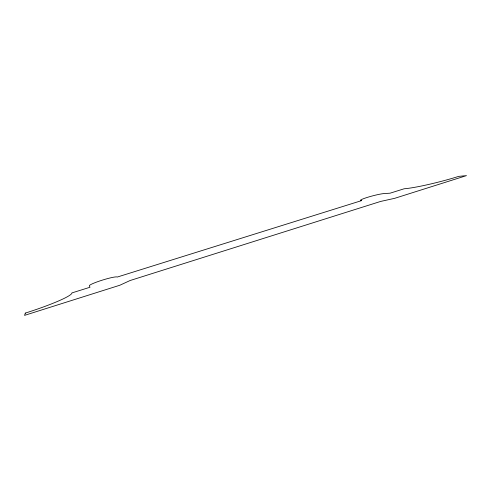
<?xml version="1.0" encoding="UTF-8"?>
<svg xmlns="http://www.w3.org/2000/svg" width="491" height="491" viewBox="0 0 491 491"><rect width="100%" height="100%" fill="white"/><g stroke="black" fill="none" stroke-linecap="round" stroke-linejoin="round"><path stroke-width="0.74" d="M25.329 313.092L24.55 315.369L119.829 285.24L130.109 280.521L380.648 201.433L394.733 198.309L466.45 175.631L458.76 176.361A39.759 3.67 -14.3 0 1 404.173 188.771L390.075 193.19L384.152 193.564A13.036 1.264 -14.8 0 0 367.336 197.388A13.036 1.264 -14.8 0 0 361.603 200.616L117.251 277.059A14.62 1.553 -17.2 0 0 102.441 280.097A14.62 1.553 -17.2 0 0 89.362 285.78L89.982 287.253L71.895 292.924A47.572 4.99 -17.9 0 1 25.329 313.092"/></g></svg>
